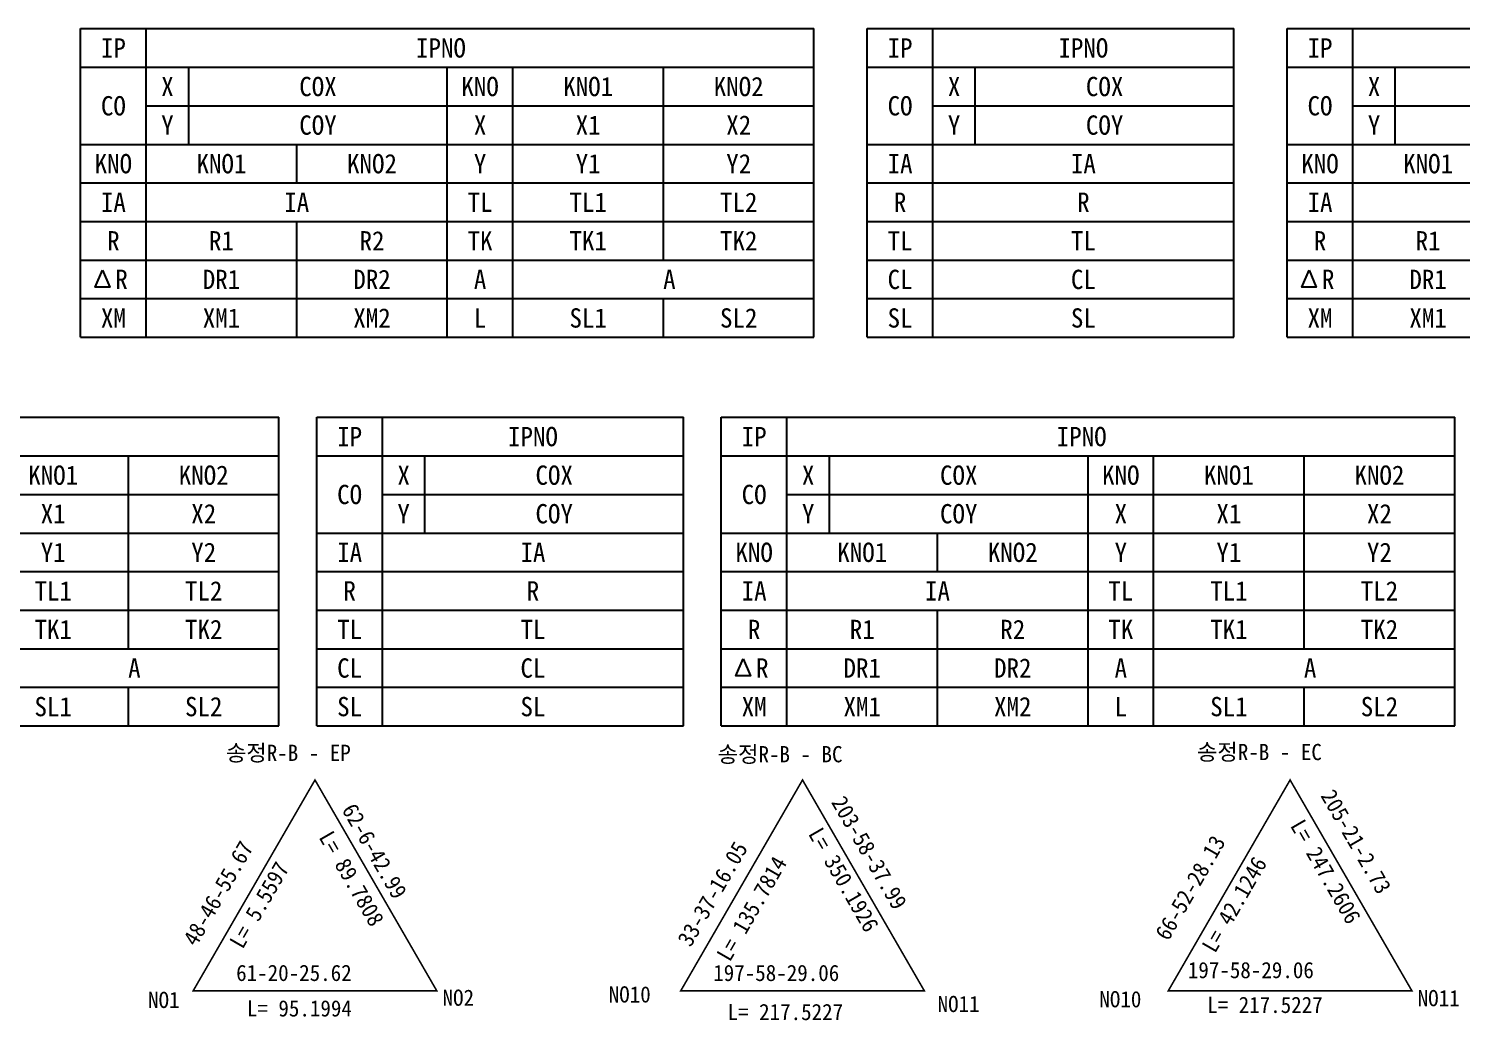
# Model space of a CAD drawing. Header units: millimetres. Extents: x 8286 to 10304, y 723 to 2148.
# Drawn here: x 9273.2 to 9714, y 1081 to 1386.3 of the extents above; entities that cross this region are included whole.
import ezdxf
from ezdxf.enums import TextEntityAlignment as Align

# ---------------------------------------------------------------- set-up
doc = ezdxf.new("R2010")
doc.units = ezdxf.units.MM
for name, color, linetype in [('CA-ALGN-IPLN', 1, 'Continuous'), ('CA-ALGN-TEXT', 3, 'Continuous'), ('CA-TABL-LIN1', 4, 'Continuous'), ('CA-TABL-LIN2', 1, 'Continuous'), ('CA-TABL-TEX1', 6, 'Continuous'), ('CA-TABL-TEX2', 3, 'Continuous'), ('CA-TEXT', 3, 'Continuous')]:
    doc.layers.add(name, color=color, linetype=linetype)
doc.styles.add('GTXT', font='DotumChe.ttf')

msp = doc.modelspace()

# ---------------------------------------------------------------- linework, layer by layer
at = {"layer": 'CA-ALGN-IPLN', "const_width": 0.5}
for points in [[(9361.32, 1155.01), (9323.82, 1090.06), (9398.82, 1090.06)], [(9511.31, 1155.01), (9473.82, 1090.06), (9548.81, 1090.06)], [(9661.31, 1155.01), (9623.81, 1090.06), (9698.81, 1090.06)]]:
    msp.add_lwpolyline(points, close=True, dxfattribs=at)
at = {"layer": 'CA-TABL-LIN1'}
for p, q in [((9289.21, 1386.31), (9514.83, 1386.31)), ((9289.21, 1291.31), (9289.21, 1386.31)), ((9309.4, 1291.31), (9309.4, 1386.31)), ((9514.83, 1291.31), (9514.83, 1386.31)), ((9531.22, 1386.31), (9644.03, 1386.31)), ((9531.22, 1291.31), (9531.22, 1386.31)), ((9551.41, 1291.31), (9551.41, 1386.31)), ((9644.03, 1291.31), (9644.03, 1386.31)), ((9660.42, 1386.31), (9886.05, 1386.31)), ((9660.42, 1291.31), (9660.42, 1386.31)), ((9680.61, 1291.31), (9680.61, 1386.31)), ((9289.21, 1374.43), (9514.83, 1374.43)), ((9402.02, 1291.31), (9402.02, 1374.43)), ((9422.21, 1291.31), (9422.21, 1374.43)), ((9531.22, 1374.43), (9644.03, 1374.43)), ((9660.42, 1374.43), (9886.05, 1374.43)), ((9289.21, 1291.31), (9514.83, 1291.31)), ((9531.22, 1291.31), (9644.03, 1291.31)), ((9660.42, 1291.31), (9886.05, 1291.31)), ((9124.62, 1266.66), (9350.25, 1266.66)), ((9350.25, 1171.66), (9350.25, 1266.66)), ((9361.88, 1266.66), (9474.7, 1266.66)), ((9361.88, 1171.66), (9361.88, 1266.66)), ((9382.07, 1171.66), (9382.07, 1266.66)), ((9474.7, 1171.66), (9474.7, 1266.66)), ((9486.33, 1266.66), (9711.96, 1266.66)), ((9486.33, 1171.66), (9486.33, 1266.66)), ((9506.52, 1171.66), (9506.52, 1266.66)), ((9711.96, 1171.66), (9711.96, 1266.66)), ((9124.62, 1254.79), (9350.25, 1254.79)), ((9361.88, 1254.79), (9474.7, 1254.79)), ((9486.33, 1254.79), (9711.96, 1254.79)), ((9599.15, 1171.66), (9599.15, 1254.79)), ((9619.33, 1171.66), (9619.33, 1254.79)), ((9124.62, 1171.66), (9350.25, 1171.66)), ((9361.88, 1171.66), (9474.7, 1171.66)), ((9486.33, 1171.66), (9711.96, 1171.66))]:
    msp.add_line(p, q, dxfattribs=at)
at = {"layer": 'CA-TABL-LIN2'}
for p, q in [((9322.46, 1350.68), (9322.46, 1374.43)), ((9468.52, 1315.06), (9468.52, 1374.43)), ((9564.47, 1350.68), (9564.47, 1374.43)), ((9693.67, 1350.68), (9693.67, 1374.43)), ((9309.4, 1362.56), (9514.83, 1362.56)), ((9551.41, 1362.56), (9644.03, 1362.56)), ((9680.61, 1362.56), (9886.05, 1362.56)), ((9289.21, 1350.68), (9514.83, 1350.68)), ((9355.71, 1338.81), (9355.71, 1350.68)), ((9531.22, 1350.68), (9644.03, 1350.68)), ((9660.42, 1350.68), (9886.05, 1350.68)), ((9289.21, 1338.81), (9514.83, 1338.81)), ((9531.22, 1338.81), (9644.03, 1338.81)), ((9660.42, 1338.81), (9886.05, 1338.81)), ((9289.21, 1326.93), (9514.83, 1326.93)), ((9355.71, 1291.31), (9355.71, 1326.93)), ((9468.52, 1315.06), (9468.52, 1326.93)), ((9531.22, 1326.93), (9644.03, 1326.93)), ((9660.42, 1326.93), (9886.05, 1326.93)), ((9289.21, 1315.06), (9514.83, 1315.06)), ((9531.22, 1315.06), (9644.03, 1315.06)), ((9660.42, 1315.06), (9886.05, 1315.06)), ((9289.21, 1303.18), (9514.83, 1303.18)), ((9468.52, 1291.31), (9468.52, 1303.18)), ((9531.22, 1303.18), (9644.03, 1303.18)), ((9660.42, 1303.18), (9886.05, 1303.18)), ((9303.93, 1195.41), (9303.93, 1254.79)), ((9395.13, 1231.04), (9395.13, 1254.79)), ((9519.58, 1231.04), (9519.58, 1254.79)), ((9665.65, 1195.41), (9665.65, 1254.79)), ((9144.81, 1242.91), (9350.25, 1242.91)), ((9382.07, 1242.91), (9474.7, 1242.91)), ((9506.52, 1242.91), (9711.96, 1242.91)), ((9124.62, 1231.04), (9350.25, 1231.04)), ((9361.88, 1231.04), (9474.7, 1231.04)), ((9486.33, 1231.04), (9711.96, 1231.04)), ((9552.83, 1219.16), (9552.83, 1231.04)), ((9124.62, 1219.16), (9350.25, 1219.16)), ((9361.88, 1219.16), (9474.7, 1219.16)), ((9486.33, 1219.16), (9711.96, 1219.16)), ((9124.62, 1207.29), (9350.25, 1207.29)), ((9303.93, 1195.41), (9303.93, 1207.29)), ((9361.88, 1207.29), (9474.7, 1207.29)), ((9486.33, 1207.29), (9711.96, 1207.29)), ((9552.83, 1171.66), (9552.83, 1207.29)), ((9665.65, 1195.41), (9665.65, 1207.29)), ((9124.62, 1195.41), (9350.25, 1195.41)), ((9361.88, 1195.41), (9474.7, 1195.41)), ((9486.33, 1195.41), (9711.96, 1195.41)), ((9124.62, 1183.54), (9350.25, 1183.54)), ((9303.93, 1171.66), (9303.93, 1183.54)), ((9361.88, 1183.54), (9474.7, 1183.54)), ((9486.33, 1183.54), (9711.96, 1183.54)), ((9665.65, 1171.66), (9665.65, 1183.54))]:
    msp.add_line(p, q, dxfattribs=at)
at = {"layer": 'CA-TABL-TEX1'}
for points in [[(9295.93, 1311.95), (9298.17, 1306.76), (9293.69, 1306.76)], [(9667.14, 1311.95), (9669.38, 1306.76), (9664.9, 1306.76)], [(9493.05, 1192.31), (9495.29, 1187.11), (9490.81, 1187.11)]]:
    msp.add_lwpolyline(points, close=True, dxfattribs=at)

# ---------------------------------------------------------------- texts
at = {"layer": 'CA-ALGN-TEXT', "style": 'GTXT'}
for s, p in [('송정R-B - EP', (9333.93, 1160.87)), ('송정R-B - BC', (9485.21, 1160.45)), ('송정R-B - EC', (9632.67, 1161.12))]:
    msp.add_text(s, height=5, rotation=360, dxfattribs=at).set_placement(p)
at = {"layer": 'CA-TABL-TEX1', "style": 'GTXT'}
for s, height, p in [('IP', 5.938, (9299.3, 1380.37)), ('IP', 5.938, (9541.32, 1380.37)), ('IP', 5.938, (9670.52, 1380.37)), ('KNO', 5.938, (9412.12, 1368.49)), ('CO', 5.938, (9299.3, 1362.56)), ('CO', 5.938, (9541.32, 1362.56)), ('CO', 5.938, (9670.52, 1362.56)), ('X', 5.94, (9412.12, 1356.62)), ('KNO', 5.938, (9299.3, 1344.74)), ('Y', 5.94, (9412.12, 1344.74)), ('IA', 5.938, (9541.32, 1344.74)), ('KNO', 5.938, (9670.52, 1344.74)), ('IA', 5.938, (9299.3, 1332.87)), ('TL', 5.938, (9412.12, 1332.87)), ('R', 5.94, (9541.32, 1332.87)), ('IA', 5.938, (9670.52, 1332.87)), ('R', 5.94, (9299.3, 1320.99)), ('TK', 5.938, (9412.12, 1320.99)), ('TL', 5.938, (9541.32, 1320.99)), ('R', 5.94, (9670.52, 1320.99)), ('A', 5.94, (9412.12, 1309.12)), ('CL', 5.938, (9541.32, 1309.12)), ('SL', 5.938, (9541.32, 1297.24)), ('XM', 5.938, (9299.3, 1297.24)), ('L', 5.94, (9412.12, 1297.24)), ('XM', 5.938, (9670.52, 1297.24)), ('IP', 5.938, (9371.98, 1260.73)), ('IP', 5.938, (9496.43, 1260.73)), ('KNO', 5.938, (9609.24, 1248.85)), ('CO', 5.938, (9371.98, 1242.91)), ('CO', 5.938, (9496.43, 1242.91)), ('X', 5.94, (9609.24, 1236.98)), ('IA', 5.938, (9371.98, 1225.1)), ('KNO', 5.938, (9496.43, 1225.1)), ('Y', 5.94, (9609.24, 1225.1)), ('R', 5.94, (9371.98, 1213.23)), ('IA', 5.938, (9496.43, 1213.23)), ('TL', 5.938, (9609.24, 1213.23)), ('TL', 5.938, (9371.98, 1201.35)), ('R', 5.94, (9496.43, 1201.35)), ('TK', 5.938, (9609.24, 1201.35)), ('CL', 5.938, (9371.98, 1189.48)), ('A', 5.94, (9609.24, 1189.48)), ('SL', 5.938, (9371.98, 1177.6)), ('XM', 5.938, (9496.43, 1177.6)), ('L', 5.94, (9609.24, 1177.6))]:
    msp.add_text(s, height=height, rotation=360, dxfattribs=at).set_placement(p, align=Align.MIDDLE_CENTER)
for p in [(9301.8, 1309.15), (9673.02, 1309.14), (9498.93, 1189.5)]:
    msp.add_text('R', height=5.94, rotation=360, dxfattribs=at).set_placement(p, align=Align.MIDDLE)
at = {"layer": 'CA-TABL-TEX1', "style": 'GTXT', "flags": 4}
for p in [(9400.08, 1380.37), (9597.72, 1380.37), (9428.38, 1260.73), (9597.2, 1260.73)]:
    msp.add_attdef('IPNO', text='', height=5.94, rotation=360, dxfattribs=at).set_placement(p, align=Align.MIDDLE)
at = {"layer": 'CA-TABL-TEX2', "style": 'GTXT'}
for s, p in [('X', (9315.93, 1368.49)), ('X', (9557.94, 1368.49)), ('X', (9687.14, 1368.49)), ('Y', (9315.93, 1356.62)), ('Y', (9557.94, 1356.62)), ('Y', (9687.14, 1356.62)), ('X', (9388.6, 1248.85)), ('X', (9513.05, 1248.85)), ('Y', (9388.6, 1236.98)), ('Y', (9513.05, 1236.98))]:
    msp.add_text(s, height=5.94, rotation=360, dxfattribs=at).set_placement(p, align=Align.MIDDLE_CENTER)
at = {"layer": 'CA-TABL-TEX2', "style": 'GTXT', "flags": 4}
for tag, p in [('COX', (9362.24, 1368.49)), ('KNO1', (9445.37, 1368.49)), ('KNO2', (9491.68, 1368.49)), ('COX', (9604.25, 1368.49)), ('COY', (9362.24, 1356.62)), ('X1', (9445.37, 1356.62)), ('X2', (9491.68, 1356.62)), ('COY', (9604.25, 1356.62)), ('KNO1', (9332.55, 1344.74)), ('KNO2', (9378.87, 1344.74)), ('Y1', (9445.37, 1344.74)), ('Y2', (9491.68, 1344.74)), ('IA', (9597.72, 1344.74)), ('KNO1', (9703.77, 1344.74)), ('IA', (9355.71, 1332.87)), ('TL1', (9445.37, 1332.87)), ('TL2', (9491.68, 1332.87)), ('R', (9597.72, 1332.87)), ('R1', (9332.55, 1320.99)), ('R2', (9378.87, 1320.99)), ('TK1', (9445.37, 1320.99)), ('TK2', (9491.68, 1320.99)), ('TL', (9597.72, 1320.99)), ('R1', (9703.77, 1320.99)), ('DR1', (9332.55, 1309.12)), ('DR2', (9378.87, 1309.12)), ('A', (9470.35, 1309.12)), ('CL', (9597.72, 1309.12)), ('DR1', (9703.77, 1309.12)), ('SL1', (9445.37, 1297.24)), ('SL2', (9491.68, 1297.24)), ('SL', (9597.72, 1297.24)), ('XM1', (9332.55, 1297.24)), ('XM2', (9378.87, 1297.24)), ('XM1', (9703.77, 1297.24)), ('KNO1', (9280.78, 1248.85)), ('KNO2', (9327.09, 1248.85)), ('COX', (9434.92, 1248.85)), ('COX', (9559.37, 1248.85)), ('KNO1', (9642.49, 1248.85)), ('KNO2', (9688.8, 1248.85)), ('X1', (9280.78, 1236.98)), ('X2', (9327.09, 1236.98)), ('COY', (9434.92, 1236.98)), ('COY', (9559.37, 1236.98)), ('X1', (9642.49, 1236.98)), ('X2', (9688.8, 1236.98)), ('Y1', (9280.78, 1225.1)), ('Y2', (9327.09, 1225.1)), ('IA', (9428.38, 1225.1)), ('KNO1', (9529.68, 1225.1)), ('KNO2', (9575.99, 1225.1)), ('Y1', (9642.49, 1225.1)), ('Y2', (9688.8, 1225.1)), ('TL1', (9280.78, 1213.23)), ('TL2', (9327.09, 1213.23)), ('R', (9428.38, 1213.23)), ('IA', (9552.83, 1213.23)), ('TL1', (9642.49, 1213.23)), ('TL2', (9688.8, 1213.23)), ('TK1', (9280.78, 1201.35)), ('TK2', (9327.09, 1201.35)), ('TL', (9428.38, 1201.35)), ('R1', (9529.68, 1201.35)), ('R2', (9575.99, 1201.35)), ('TK1', (9642.49, 1201.35)), ('TK2', (9688.8, 1201.35)), ('A', (9305.76, 1189.48)), ('CL', (9428.38, 1189.48)), ('DR1', (9529.68, 1189.48)), ('DR2', (9575.99, 1189.48)), ('A', (9667.48, 1189.48)), ('SL1', (9280.78, 1177.6)), ('SL2', (9327.09, 1177.6)), ('SL', (9428.38, 1177.6)), ('XM1', (9529.68, 1177.6)), ('XM2', (9575.99, 1177.6)), ('SL1', (9642.49, 1177.6)), ('SL2', (9688.8, 1177.6))]:
    msp.add_attdef(tag, text='', height=5.94, rotation=360, dxfattribs=at).set_placement(p, align=Align.MIDDLE)
at = {"layer": 'CA-TEXT', "style": 'GTXT'}
for s, rotation, p in [('205-21-2.73', 299.9992, (9670.57, 1150.18)), ('62-6-42.99', 299.9992, (9369.42, 1145.85)), ('203-58-37.99', 299.9992, (9520.02, 1148.17)), ('L= 247.2606', 299.9992, (9661.2, 1140.96)), ('L= 89.7808', 299.9992, (9362.35, 1137.41)), ('L= 350.1926', 299.9992, (9512.91, 1138.46)), ('66-52-28.13', 60.0007, (9623.85, 1105.21)), ('48-46-55.67', 60.0007, (9324.8, 1103.49)), ('33-37-16.05', 60.0007, (9476.9, 1103.31)), ('L= 5.5597', 60.0007, (9339.05, 1102.7)), ('L= 135.7814', 60.0007, (9488.94, 1098.77)), ('L= 42.1246', 60.0007, (9638.22, 1101.44)), ('61-20-25.62', 360, (9337.07, 1093.13)), ('197-58-29.06', 360, (9483.84, 1093.12)), ('197-58-29.06', 360, (9629.85, 1093.99)), ('NO1', 360, (9309.97, 1084.81)), ('NO2', 360, (9400.57, 1085.49)), ('NO10', 360, (9451.69, 1086.5)), ('NO10', 360, (9602.63, 1085.02)), ('NO11', 360, (9700.56, 1085.36)), ('L= 95.1994', 360, (9340.37, 1082.2)), ('L= 217.5227', 360, (9488.26, 1081.09)), ('NO11', 360, (9552.87, 1083.55)), ('L= 217.5227', 360, (9635.8, 1083.28))]:
    msp.add_text(s, height=5, rotation=rotation, dxfattribs=at).set_placement(p)

doc.saveas('drawing.dxf')
